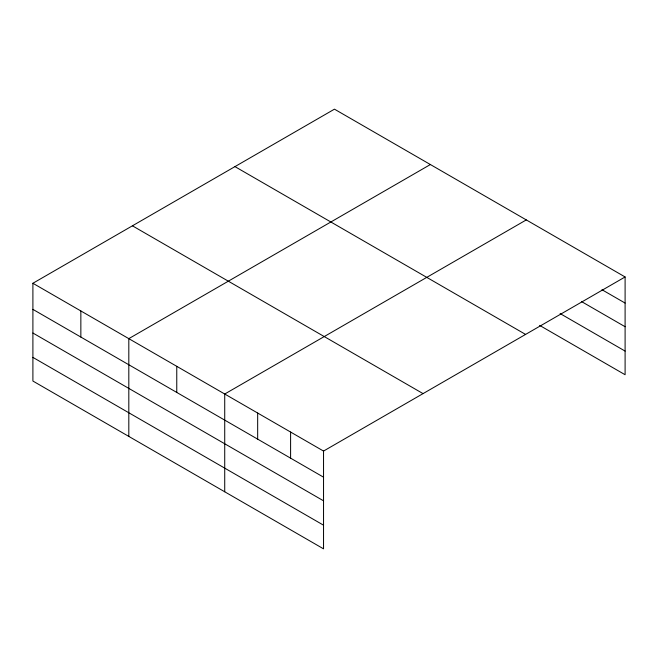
<?xml version="1.0" encoding="UTF-8"?>
<svg xmlns="http://www.w3.org/2000/svg" width="658" height="658" viewBox="0 0 658 658"><rect width="100%" height="100%" fill="white"/><g stroke="black" fill="none" stroke-linecap="round" stroke-linejoin="round"><path stroke-width="0.99" d="M32.9 283.269L323.539 451.067L323.539 548.838L32.9 381.04L32.9 283.269L334.461 109.162L625.1 276.96L625.1 374.731L539.634 325.389M430.373 164.541L128.812 338.64L128.812 436.41M526.285 219.912L224.723 394.019L224.723 491.781M323.539 451.067L625.1 276.96M601.955 289.709L625.1 303.067M581.475 301.537L625.1 326.722M560.114 313.562L625.1 351.084M234.947 166.614L525.586 334.42M132.414 225.809L423.053 393.616M32.9 309.375L323.539 477.173M32.9 333.022L323.539 500.82M32.9 357.384L323.539 525.191M290.597 432.051L290.597 458.157M257.665 413.035L257.665 439.141M176.763 366.325L176.763 392.431M80.852 310.954L80.852 337.06"/></g></svg>
